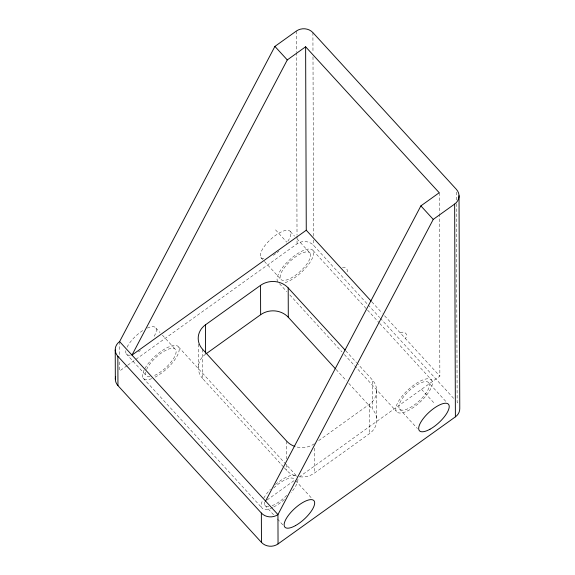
<?xml version="1.0" encoding="UTF-8"?>
<svg xmlns="http://www.w3.org/2000/svg" width="575" height="575" viewBox="0 0 575 575"><rect width="100%" height="100%" fill="white"/><g stroke="black" fill="none" stroke-linecap="round" stroke-linejoin="round"><path stroke-width="0.43" stroke-dasharray="2.88 2.16" d="M400.301 332.954L400.394 332.86A3.932 3.479 -0.2 0 1 405.857 333.493A3.932 3.479 -0.2 0 1 405.231 338.337M127.003 365.707L119.708 370.94L119.672 360.266M127.736 365.183L297.052 243.865A11.802 10.436 -0.2 0 1 313.648 245.403L367.54 304.276M318.701 440.615L369.394 404.29A19.665 17.394 -0.2 0 0 372.312 379.823L357.19 363.292M267.03 500.013L294.723 480.175M299.093 477.042L439.868 376.179L439.3 214.216M300.028 476.869A19.665 17.394 -0.2 0 0 314.46 473.081L369.502 433.643A19.665 17.394 -0.2 0 0 372.42 409.177L372.312 379.823M371.853 301.882L382.145 313.116M384.567 315.761L439.868 376.179M368.144 304.937L379.644 317.508M380.255 318.169L454.121 398.87M313.102 250.607L379.148 322.755M379.752 323.423L431.861 380.348A23.597 8.575 -42.5 0 1 409.436 409.925A23.597 8.575 -42.5 0 1 401.149 397.404A23.597 8.575 -42.5 0 1 431.861 380.348M290.361 231.574L294.558 236.16M296.959 238.783L310.155 253.194A19.665 7.152 -42.5 0 1 291.467 277.847A19.665 7.152 -42.5 0 1 284.56 267.411A19.665 7.152 -42.5 0 1 310.155 253.194M428.907 382.936A19.665 7.152 -42.5 0 1 410.219 407.589A19.665 7.152 -42.5 0 1 403.312 397.152A19.665 7.152 -42.5 0 1 428.907 382.936L446.897 402.593M275.547 229.856L286.738 242.082M421.518 389.325L433.888 402.838M260.842 257.485L263.839 260.762M264.442 261.417L280.636 279.105M399.388 408.847L417.378 428.504M345.69 350.736L356.579 362.631M279.5 283.683L286.767 291.626M289.8 294.939L341.909 351.864M344.332 354.509L396.434 411.441M336.109 369.502L346.394 380.743M348.817 383.388L372.42 409.177M178.566 347.005L297.318 476.747M202.58 349.269L202.688 378.616L283.777 467.209M284.381 467.87L286.803 470.515A19.665 17.394 -0.2 0 0 297.491 476.481M155.818 327.973L160.015 332.558M162.416 335.182L175.612 349.593M295.564 480.643L312.362 498.992M126.299 353.884L146.093 375.504M264.845 505.245L273.844 515.071M277.445 519.002L283.439 525.557M143.139 378.091L261.898 507.833M456.413 192.079L456.442 200.158M456.457 203.751L457.147 402.177A11.802 10.436 -0.2 0 1 458.038 403.291M439.221 192.74L439.293 213.318M376.69 390.317L376.79 419.664M369.394 404.29L369.502 433.643M314.374 448.177L314.46 473.081M312.908 32.61L312.98 52.368M312.994 56.853L313.619 236.426M313.634 240.019L313.648 245.403M296.312 31.079L296.384 51.728M296.391 52.627L297.023 234.888M297.031 235.786L297.052 243.865M286.702 441.169L286.76 458.958M286.781 464.291L286.803 470.515M198.231 344.116L198.31 368.129M119.607 341.586L119.657 356.708M202.688 378.616A19.665 17.394 -0.2 0 1 205.606 354.15M277.682 281.7A23.597 8.575 -42.5 0 1 296.312 254.473A23.597 8.575 -42.5 0 1 312.534 257.823A23.597 8.575 -42.5 0 1 283.877 282.979M144.943 368.431A23.597 8.575 -42.5 0 1 169.05 346.811A23.597 8.575 -42.5 0 1 177.718 354.832A23.597 8.575 -42.5 0 1 154.618 377.387M151.714 378.652A23.597 8.575 -42.5 0 1 144.081 370.077M297.951 479.147A23.597 8.575 -42.5 0 1 291.079 492.696M284.395 499.517A23.597 8.575 -42.5 0 1 273.369 507.128M272.622 507.488A23.597 8.575 -42.5 0 1 262.832 499.819M263.702 498.173A23.597 8.575 -42.5 0 1 270.401 489.332M275.482 484.488A23.597 8.575 -42.5 0 1 296.837 476.172M314.36 443.728A19.665 17.394 -0.2 0 1 295.737 446.71M263.911 258.815A19.665 7.152 -42.5 0 1 265.413 244.964A19.665 7.152 -42.5 0 1 286.695 230.266A19.665 7.152 -42.5 0 1 286.436 243.268M278.947 251.11A19.665 7.152 -42.5 0 1 276.963 252.713M275.633 253.697A19.665 7.152 -42.5 0 1 271.673 256.22M147.25 328.088A19.665 7.152 -42.5 0 1 153.446 337.453M140.429 350.563A19.665 7.152 -42.5 0 1 138.431 351.864M130.273 355.156A19.665 7.152 -42.5 0 1 125.896 350.592M127.082 347.199A19.665 7.152 -42.5 0 1 143.685 329.985M286.702 495.363A19.665 7.152 -42.5 0 1 271.989 505.713M268.82 506.525A19.665 7.152 -42.5 0 1 264.442 501.953M273.729 488.01A19.665 7.152 -42.5 0 1 294.364 479.334M146.567 369.488A19.665 7.152 -42.5 0 1 167.037 349.715A19.665 7.152 -42.5 0 1 174.491 356.953A19.665 7.152 -42.5 0 1 153.237 375.971M150.068 376.783A19.665 7.152 -42.5 0 1 146.079 370.753M342.456 267.382A3.932 3.479 -0.2 0 1 346.387 268.525A3.932 3.479 -0.2 0 1 346.984 272.155"/><path stroke-width="0.86" d="M117.954 385.617L117.853 356.27A11.802 10.436 -0.2 0 1 119.607 341.586L274.908 46.41L296.312 31.079A11.802 10.436 -0.2 0 1 312.908 32.61L456.406 189.383A11.802 10.436 -0.2 0 1 454.652 204.06L455.393 416.853L278.048 543.921A11.802 10.436 -0.2 0 1 261.452 542.39L117.954 385.617A11.802 10.436 -0.2 0 1 115.654 376.611M287.277 59.929L131.977 355.098L306.267 230.223L305.627 46.783L287.277 59.929L274.908 46.41M265.571 501.062L420.878 205.886L439.221 192.74L305.627 46.783M454.652 204.06L433.248 219.398L277.948 514.575L278.048 543.921M294.932 446.459A19.665 17.394 -0.2 0 1 286.702 441.169L202.58 349.269A19.665 17.394 -0.2 0 1 205.498 324.796L260.54 285.365A19.665 17.394 -0.2 0 1 288.197 287.924L345.086 350.074M206.324 353.632L260.64 314.712A19.665 17.394 -0.2 0 1 288.298 317.278L335.505 368.841M420.878 205.886L433.248 219.398M306.267 230.223L371.249 301.221M119.607 341.586L277.948 514.575A11.802 10.436 -0.2 0 1 261.352 513.037L117.853 356.27M459.03 195.68L459.77 408.473A11.802 10.436 -0.2 0 1 455.393 416.853M288.197 287.924L288.298 317.278M260.54 285.365L260.64 314.712M261.352 513.037L261.452 542.39M205.498 324.796L205.598 353.258M115.23 349.974L115.331 379.32M295.471 525.607A19.665 7.152 -42.5 0 0 314.158 500.962A19.665 7.152 -42.5 0 0 288.564 515.171A19.665 7.152 -42.5 0 0 295.471 525.607M430.014 429.209A19.665 7.152 -42.5 0 0 448.701 404.563A19.665 7.152 -42.5 0 0 423.107 418.78A19.665 7.152 -42.5 0 0 430.014 429.209"/></g></svg>
